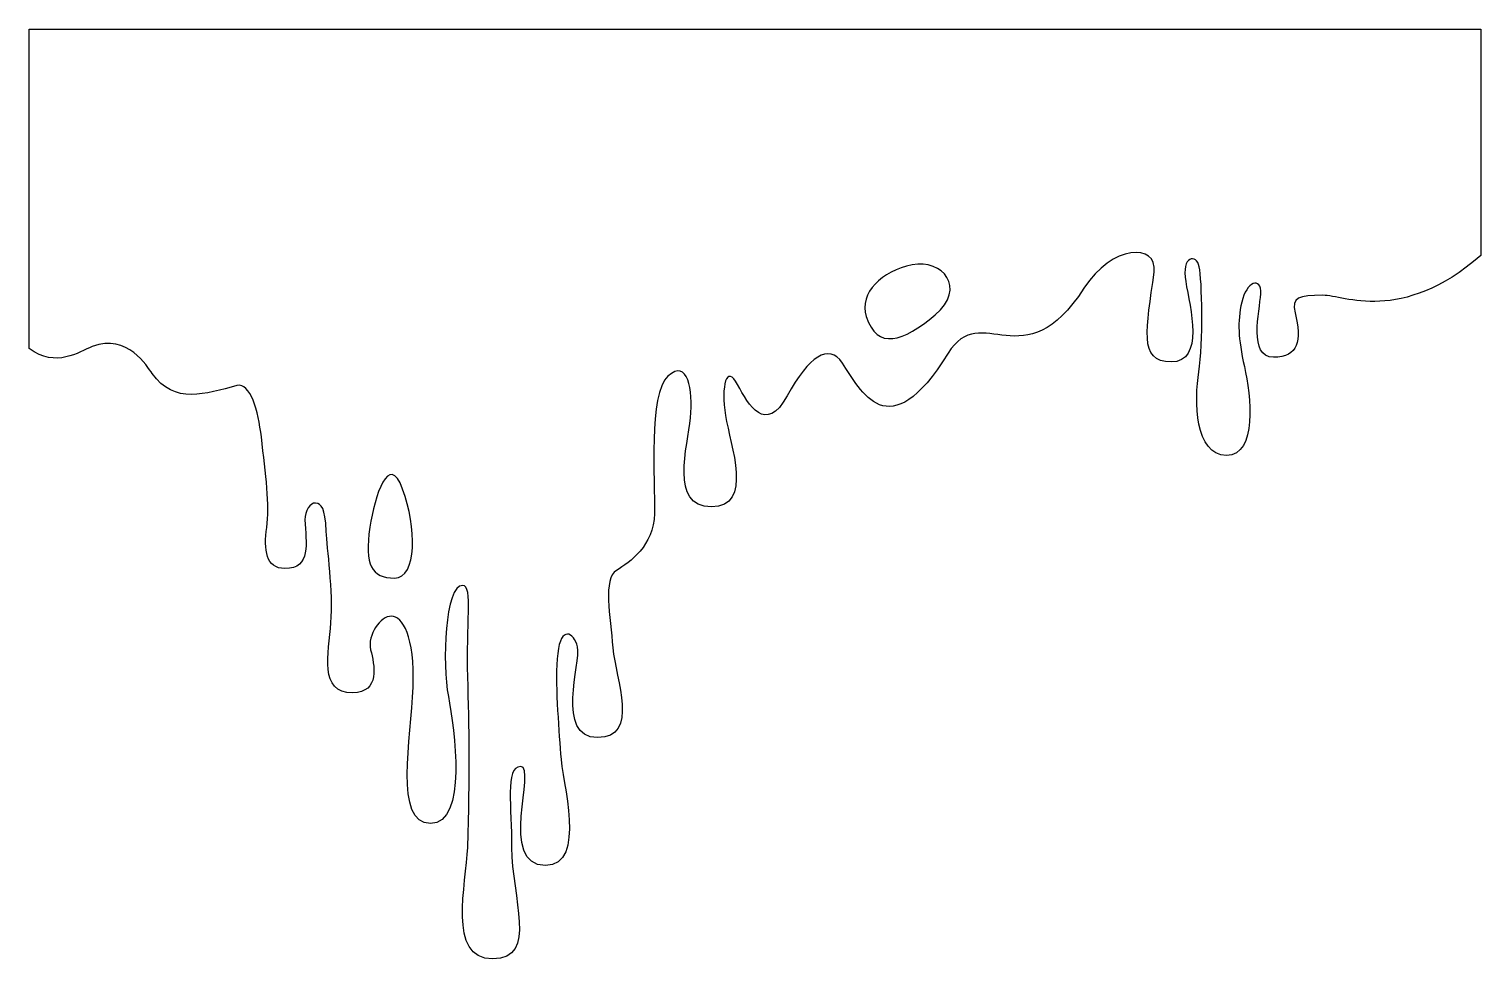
# Model space of a CAD drawing. Header units: centimetres. Extents: x -10.6 to 10.6, y -6.8 to 6.8.
import ezdxf

# ---------------------------------------------------------------- set-up
doc = ezdxf.new("R2010")
doc.units = ezdxf.units.CM
doc.header["$MEASUREMENT"] = 0
doc.layers.add('Camada 1', color=7, linetype='Continuous')

msp = doc.modelspace()

# ---------------------------------------------------------------- linework, layer by layer
at = {"layer": 'Camada 1'}
for points, knots in [([(-10.60901, 6.79336), (-10.60901, 6.79336), (-10.60901, 2.12619), (-10.60901, 2.12619), (-10.60901, 2.12619), (-10.20698, 1.83435), (-9.88577, 2.07825), (-9.68575, 2.15342), (-9.68575, 2.15342), (-9.16563, 2.34889), (-8.87837, 1.85703), (-8.81098, 1.76252), (-8.81098, 1.76252), (-8.47999, 1.29833), (-8.02927, 1.46553), (-7.57067, 1.58401), (-7.57067, 1.58401), (-7.37554, 1.63439), (-7.25812, 1.21484), (-7.21396, 0.83368), (-7.21396, 0.83368), (-7.14975, 0.27932), (-7.09156, -0.16293), (-7.13538, -0.48847), (-7.13538, -0.48847), (-7.17933, -0.81552), (-7.14858, -1.08894), (-6.87122, -1.08894), (-6.87122, -1.08894), (-6.47503, -1.08894), (-6.56594, -0.71794), (-6.57743, -0.3783), (-6.57743, -0.3783), (-6.58172, -0.25283), (-6.49742, -0.11888), (-6.42199, -0.13306), (-6.42199, -0.13306), (-6.33195, -0.14999), (-6.28282, -0.19227), (-6.26647, -0.54748), (-6.26647, -0.54748), (-6.25549, -0.78529), (-6.16008, -1.42703), (-6.19768, -1.88042), (-6.19768, -1.88042), (-6.23528, -2.33429), (-6.37326, -2.90801), (-5.88071, -2.90401), (-5.88071, -2.90401), (-5.47132, -2.9006), (-5.56374, -2.49449), (-5.6166, -2.27618), (-5.6166, -2.27618), (-5.66941, -2.05785), (-5.47132, -1.78488), (-5.31283, -1.78488), (-5.31283, -1.78488), (-5.15434, -1.78488), (-4.96948, -2.07158), (-4.99589, -2.8221), (-4.99589, -2.8221), (-5.0223, -3.5727), (-5.28296, -4.81454), (-4.74147, -4.81454), (-4.74147, -4.81454), (-4.19995, -4.81454), (-4.38841, -3.43622), (-4.48083, -2.95859), (-4.48083, -2.95859), (-4.57325, -2.48088), (-4.53356, -1.32725), (-4.26951, -1.33463), (-4.26951, -1.33463), (-4.11962, -1.33873), (-4.2236, -1.92018), (-4.19794, -2.67199), (-4.19794, -2.67199), (-4.17286, -3.40661), (-4.16376, -4.0973), (-4.19794, -5.16307), (-4.19794, -5.16307), (-4.21501, -5.69425), (-4.50724, -6.79335), (-3.83369, -6.79335), (-3.83369, -6.79335), (-3.16014, -6.79335), (-3.5618, -5.89578), (-3.55635, -5.16307), (-3.55635, -5.16307), (-3.55204, -4.58988), (-3.662, -3.98208), (-3.42424, -3.98208), (-3.42424, -3.98208), (-3.18651, -3.98208), (-3.75978, -5.42911), (-3.06044, -5.4271), (-3.06044, -5.4271), (-2.45293, -5.42541), (-2.81956, -4.19806), (-2.84316, -3.79682), (-2.84316, -3.79682), (-2.86716, -3.38817), (-2.9287, -2.74214), (-2.88348, -2.32902), (-2.88348, -2.32902), (-2.83892, -1.92225), (-2.64575, -2.0152), (-2.59291, -2.23356), (-2.59291, -2.23356), (-2.54007, -2.45181), (-2.92237, -3.55904), (-2.30163, -3.55904), (-2.30163, -3.55904), (-1.68092, -3.55904), (-2.03752, -2.71293), (-2.07716, -2.24896), (-2.07716, -2.24896), (-2.11674, -1.78488), (-2.22242, -1.23907), (-2.0243, -1.1162), (-2.0243, -1.1162), (-1.82621, -0.99338), (-1.4828, -0.76142), (-1.46963, -0.28371), (-1.46963, -0.28371), (-1.45643, 0.19384), (-1.56213, 1.46307), (-1.27154, 1.72236), (-1.27154, 1.72236), (-0.98095, 1.98165), (-0.90398, 1.52207), (-0.94192, 1.11451), (-0.94192, 1.11451), (-0.98058, 0.69927), (-1.25834, -0.18825), (-0.63765, -0.18825), (-0.63765, -0.18825), (-0.01691, -0.18825), (-0.36129, 0.70908), (-0.4308, 1.14501), (-0.4308, 1.14501), (-0.50168, 1.58932), (-0.41313, 1.89971), (-0.25461, 1.59948), (-0.25461, 1.59948), (-0.09612, 1.29928), (0.15478, 0.86256), (0.47178, 1.43573), (0.47178, 1.43573), (0.78872, 2.00892), (1.07606, 2.21128), (1.27736, 1.91338), (1.27736, 1.91338), (1.54446, 1.5182), (1.94639, 0.63867), (2.82115, 2.05567), (2.82115, 2.05567), (3.30798, 2.84431), (3.93237, 1.64038), (4.80719, 3.00843), (4.80719, 3.00843), (5.21131, 3.64057), (5.88875, 3.67378), (5.83187, 3.23938), (5.83187, 3.23938), (5.72411, 2.41534), (5.59412, 1.92927), (6.0827, 1.92927), (6.0827, 1.92927), (6.57152, 1.92927), (6.36014, 2.7208), (6.29416, 3.10291), (6.29416, 3.10291), (6.22807, 3.48502), (6.45257, 3.51235), (6.49223, 3.3213), (6.49223, 3.3213), (6.53181, 3.13019), (6.55523, 2.20444), (6.48585, 1.7855), (6.48585, 1.7855), (6.41658, 1.36688), (6.42624, 0.56458), (6.88841, 0.56458), (6.88841, 0.56458), (7.35064, 0.56458), (7.24494, 1.438), (7.15254, 1.86104), (7.15254, 1.86104), (7.06004, 2.28411), (7.04687, 2.50247), (7.11291, 2.80267), (7.11291, 2.80267), (7.17895, 3.10292), (7.40342, 3.18475), (7.39025, 2.92552), (7.39025, 2.92552), (7.37707, 2.6662), (7.20539, 1.99752), (7.57511, 1.99752), (7.57511, 1.99752), (7.94494, 1.99752), (7.99104, 2.23789), (7.89158, 2.64903), (7.89158, 2.64903), (7.83753, 2.87247), (7.94296, 2.90292), (8.29957, 2.90292), (8.29957, 2.90292), (8.60575, 2.90292), (9.43709, 2.47644), (10.60896, 3.485), (10.60896, 3.485), (10.60896, 3.485), (10.60896, 6.79336), (10.60896, 6.79336), (10.60896, 6.79336), (10.60896, 6.79336), (-10.60901, 6.79336), (-10.60901, 6.79336)], [0, 0, 0, 0, 0.01785714, 0.01785714, 0.01785714, 0.01785714, 0.03571429, 0.03571429, 0.03571429, 0.03571429, 0.05357143, 0.05357143, 0.05357143, 0.05357143, 0.07142857, 0.07142857, 0.07142857, 0.07142857, 0.08928571, 0.08928571, 0.08928571, 0.08928571, 0.10714286, 0.10714286, 0.10714286, 0.10714286, 0.125, 0.125, 0.125, 0.125, 0.14285714, 0.14285714, 0.14285714, 0.14285714, 0.16071429, 0.16071429, 0.16071429, 0.16071429, 0.17857143, 0.17857143, 0.17857143, 0.17857143, 0.19642857, 0.19642857, 0.19642857, 0.19642857, 0.21428571, 0.21428571, 0.21428571, 0.21428571, 0.23214286, 0.23214286, 0.23214286, 0.23214286, 0.25, 0.25, 0.25, 0.25, 0.26785714, 0.26785714, 0.26785714, 0.26785714, 0.28571429, 0.28571429, 0.28571429, 0.28571429, 0.30357143, 0.30357143, 0.30357143, 0.30357143, 0.32142857, 0.32142857, 0.32142857, 0.32142857, 0.33928571, 0.33928571, 0.33928571, 0.33928571, 0.35714286, 0.35714286, 0.35714286, 0.35714286, 0.375, 0.375, 0.375, 0.375, 0.39285714, 0.39285714, 0.39285714, 0.39285714, 0.41071429, 0.41071429, 0.41071429, 0.41071429, 0.42857143, 0.42857143, 0.42857143, 0.42857143, 0.44642857, 0.44642857, 0.44642857, 0.44642857, 0.46428571, 0.46428571, 0.46428571, 0.46428571, 0.48214286, 0.48214286, 0.48214286, 0.48214286, 0.5, 0.5, 0.5, 0.5, 0.51785714, 0.51785714, 0.51785714, 0.51785714, 0.53571429, 0.53571429, 0.53571429, 0.53571429, 0.55357143, 0.55357143, 0.55357143, 0.55357143, 0.57142857, 0.57142857, 0.57142857, 0.57142857, 0.58928571, 0.58928571, 0.58928571, 0.58928571, 0.60714286, 0.60714286, 0.60714286, 0.60714286, 0.625, 0.625, 0.625, 0.625, 0.64285714, 0.64285714, 0.64285714, 0.64285714, 0.66071429, 0.66071429, 0.66071429, 0.66071429, 0.67857143, 0.67857143, 0.67857143, 0.67857143, 0.69642857, 0.69642857, 0.69642857, 0.69642857, 0.71428571, 0.71428571, 0.71428571, 0.71428571, 0.73214286, 0.73214286, 0.73214286, 0.73214286, 0.75, 0.75, 0.75, 0.75, 0.76785714, 0.76785714, 0.76785714, 0.76785714, 0.78571429, 0.78571429, 0.78571429, 0.78571429, 0.80357143, 0.80357143, 0.80357143, 0.80357143, 0.82142857, 0.82142857, 0.82142857, 0.82142857, 0.83928571, 0.83928571, 0.83928571, 0.83928571, 0.85714286, 0.85714286, 0.85714286, 0.85714286, 0.875, 0.875, 0.875, 0.875, 0.89285714, 0.89285714, 0.89285714, 0.89285714, 0.91071429, 0.91071429, 0.91071429, 0.91071429, 0.92857143, 0.92857143, 0.92857143, 0.92857143, 0.94642857, 0.94642857, 0.94642857, 0.94642857, 0.96428571, 0.96428571, 0.96428571, 0.96428571, 1, 1, 1, 1]), ([(2.63211, 2.61758), (2.16523, 2.22174), (1.78219, 2.09804), (1.62648, 2.59284), (1.62648, 2.59284), (1.51721, 2.94042), (1.85394, 3.26081), (2.29688, 3.34746), (2.29688, 3.34746), (2.73988, 3.434), (3.09897, 3.01342), (2.63211, 2.61758)], [0, 0, 0, 0, 0.25, 0.25, 0.25, 0.25, 0.5, 0.5, 0.5, 0.5, 1, 1, 1, 1]), ([(-5.26882, -1.2274), (-5.60402, -1.2274), (-5.71176, -1.04182), (-5.62794, -0.48516), (-5.62794, -0.48516), (-5.55928, -0.02878), (-5.35259, 0.62815), (-5.14907, 0.07152), (-5.14907, 0.07152), (-4.9456, -0.48519), (-4.93365, -1.2274), (-5.26882, -1.2274)], [0, 0, 0, 0, 0.25, 0.25, 0.25, 0.25, 0.5, 0.5, 0.5, 0.5, 1, 1, 1, 1])]:
    msp.add_open_spline(points, degree=3, knots=knots, dxfattribs=at)

doc.saveas('drawing.dxf')
